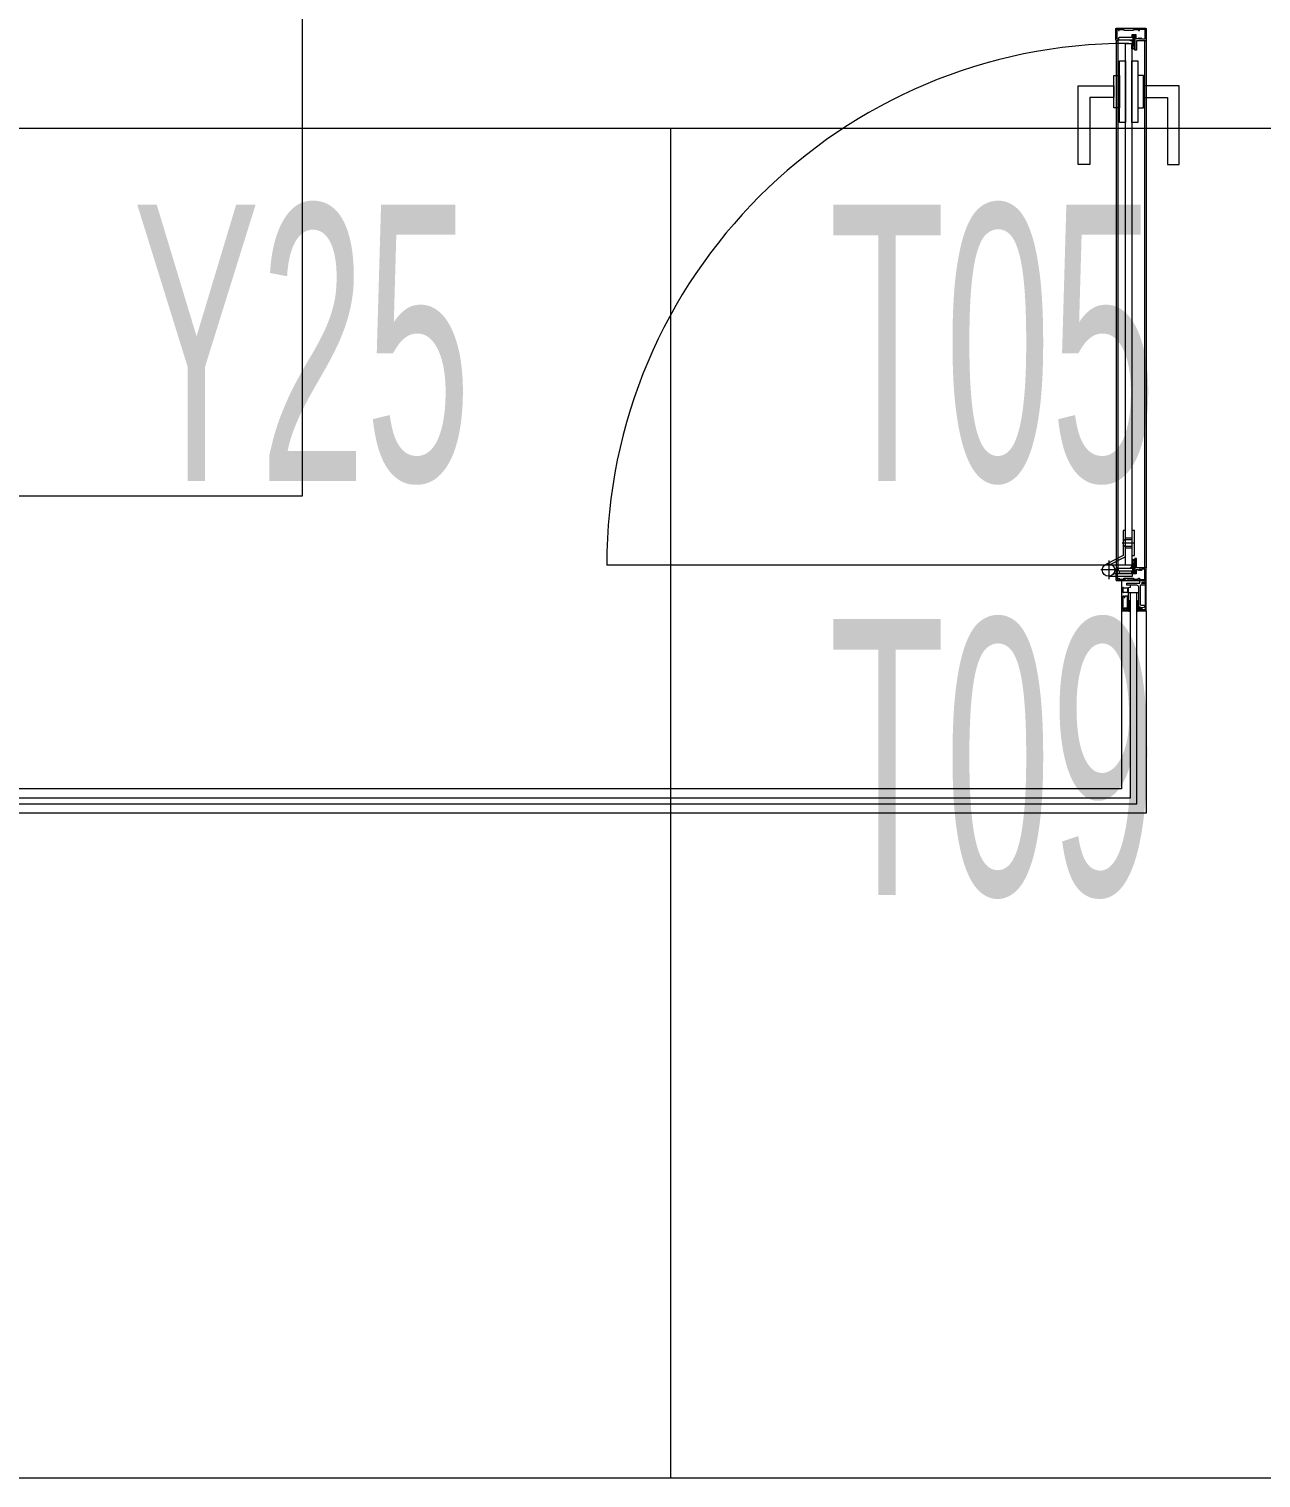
# Model space of a CAD drawing. Extents: x -9058 to 11890, y 0 to 4205.
# Drawn here: x 2113 to 2313.7, y 2562.6 to 2798.8 of the extents above; entities that cross this region are included whole.
import ezdxf
from ezdxf.enums import TextEntityAlignment as Align

# ---------------------------------------------------------------- set-up
doc = ezdxf.new("R2010")
doc.units = 0
doc.header["$MEASUREMENT"] = 0
doc.layers.get('0').update_dxf_attribs({"color": 9, "lineweight": 9})
for name, color, linetype, lineweight in [('40A', 9, 'Continuous', 9), ('M-TEFRIS2-015', 129, 'Continuous', 9), ('M-TEFRIS2-015 @ 10 (1)', 129, 'Continuous', 9), ('M-TEFRIS2-015 @ 10 (2)', 129, 'Continuous', 9), ('M-TEFRIS2-015 @ 20', 129, 'Continuous', 9)]:
    doc.layers.add(name, color=color, linetype=linetype, lineweight=lineweight)
doc.styles.add('Arial', font='arial.ttf', dxfattribs={"height": 2.5})
doc.styles.add('MuuM_TEXT-STANDART', font='ARIALN.TTF')

# ---------------------------------------------------------------- blocks, each defined once
blk = doc.blocks.new('g-kapı kolu-p')
for points in [[(11.85, 8.21), (-0.95, 8.21), (-0.95, 2.41), (0.95, 2.41), (0.95, 6.31), (11.85, 6.31), (11.85, 8.21)], [(11.85, -8.21), (-0.95, -8.21), (-0.95, -2.41), (0.95, -2.41), (0.95, -6.31), (11.85, -6.31), (11.85, -8.21)]]:
    blk.add_lwpolyline(points)
for points in [[(-2.65, 1.5), (2.65, 1.5), (2.65, 2.41), (-2.65, 2.41)], [(-5, 0.5), (5, 0.5), (5, 1.5), (-5, 1.5)], [(-5, -1.5), (5, -1.5), (5, -0.5), (-5, -0.5)], [(-2.65, -1.5), (2.65, -1.5), (2.65, -2.41), (-2.65, -2.41)]]:
    blk.add_lwpolyline(points, close=True)
blk = doc.blocks.new('0a_roomno2')
blk.add_lwpolyline([(30, -16), (0, -16), (0, 0), (30, 0)], close=True)
for points in [[(0, 0), (30, 0)], [(0, -5), (30, -5)], [(12, -5), (12, -16)], [(18, -5), (18, -16)], [(24, -5), (24, -16)], [(12, -10.5), (0, -10.5)]]:
    blk.add_lwpolyline(points)
at = {"layer": '40A'}
blk.add_lwpolyline([(0, 0), (30, 0)], dxfattribs=at)
at = {"style": 'MuuM_TEXT-STANDART', "width": 0.6}
blk.add_text('H:', height=2.25, dxfattribs=at).set_placement((0.525, -12.962), align=Align.MIDDLE_LEFT)
at = {"style": 'Arial'}
blk.add_attdef('ODANO', (0, 1.505), '', height=3, dxfattribs=at)
blk.add_attdef('MEKANADI', text='', height=3, dxfattribs=at).set_placement((0.525, -4.75), align=Align.BOTTOM_LEFT)
at = {"style": 'MuuM_TEXT-STANDART', "width": 0.6}
for tag, p in [('YER01', (15, -7)), ('TAVAN01', (20.625, -7)), ('DUVAR01', (26.25, -7)), ('YER02', (15, -10.375)), ('TAVAN02', (20.625, -10.375)), ('DUVAR02', (26.25, -10.375)), ('YER03', (15, -13.75)), ('TAVAN03', (20.625, -13.75)), ('DUVAR03', (26.25, -13.75))]:
    blk.add_attdef(tag, text='', height=2.25, dxfattribs=at).set_placement(p, align=Align.MIDDLE_CENTER)
at = {"style": 'MuuM_TEXT-STANDART'}
blk.add_attdef('M2', text='', height=2.25, dxfattribs=at).set_placement((1.323, -7.805), align=Align.MIDDLE_LEFT)
at = {"style": 'MuuM_TEXT-STANDART', "width": 0.6}
blk.add_attdef('TEMIZTAVANYUKSEKLIGI', text='', height=2.25, dxfattribs=at).set_placement((2.7, -13.162), align=Align.MIDDLE_LEFT)
blk = doc.blocks.new('*U682')
at = {"layer": 'M-TEFRIS2-015 @ 10 (1)'}
ref = blk.add_blockref('0a_roomno2', (1857.47, 2882.62), dxfattribs=dict(at, xscale=10, yscale=10, zscale=10))
ref.add_attrib('ODANO', ' PRS-ZK-12', (1857.47, 2900.17), dxfattribs={"layer": '0', "height": 30, "style": 'Arial'})
ref.add_attrib('MEKANADI', 'SER.DAN.ODASI', dxfattribs={"layer": '0', "height": 30, "style": 'Arial', "width": 0.8}).set_placement((1862.72, 2837.62), align=Align.BOTTOM_LEFT)
ref.add_attrib('M2', '##### m2', dxfattribs={"layer": '0', "height": 22.5, "style": 'MuuM_TEXT-STANDART', "width": 0.6}).set_placement((1862.72, 2809.5), align=Align.MIDDLE_LEFT)
ref.add_attrib('TEMIZTAVANYUKSEKLIGI', '2.80 m', dxfattribs={"layer": '0', "height": 22.5, "style": 'MuuM_TEXT-STANDART', "width": 0.6}).set_placement((1884.47, 2753.5), align=Align.MIDDLE_LEFT)
ref.add_attrib('YER01', 'Y25', dxfattribs={"layer": '0', "height": 22.5, "style": 'MuuM_TEXT-STANDART', "width": 0.6}).set_placement((2007.47, 2815.12), align=Align.MIDDLE_CENTER)
ref.add_attrib('TAVAN01', 'T05', dxfattribs={"layer": '0', "height": 22.5, "style": 'MuuM_TEXT-STANDART', "width": 0.6}).set_placement((2063.72, 2815.12), align=Align.MIDDLE_CENTER)
ref.add_attrib('DUVAR01', 'D07', dxfattribs={"layer": '0', "height": 22.5, "style": 'MuuM_TEXT-STANDART', "width": 0.6}).set_placement((2119.97, 2815.12), align=Align.MIDDLE_CENTER)
ref.add_attrib('TAVAN02', 'T09', dxfattribs={"layer": '0', "height": 22.5, "style": 'MuuM_TEXT-STANDART', "width": 0.6}).set_placement((2063.72, 2781.37), align=Align.MIDDLE_CENTER)
at = {"layer": 'M-TEFRIS2-015 @ 10 (2)'}
ref = blk.add_blockref('0a_roomno2', (1857.47, 2882.62), dxfattribs=dict(at, xscale=10, yscale=10, zscale=10))
ref.add_attrib('ODANO', ' PRS-ZK-12', (1857.47, 2900.17), dxfattribs={"layer": '0', "height": 30, "style": 'Arial'})
ref.add_attrib('MEKANADI', 'SER.DAN.ODASI', dxfattribs={"layer": '0', "height": 30, "style": 'Arial', "width": 0.8}).set_placement((1862.72, 2837.62), align=Align.BOTTOM_LEFT)
ref.add_attrib('M2', '##### m2', dxfattribs={"layer": '0', "height": 22.5, "style": 'MuuM_TEXT-STANDART', "width": 0.6}).set_placement((1862.72, 2809.5), align=Align.MIDDLE_LEFT)
ref.add_attrib('TEMIZTAVANYUKSEKLIGI', '2.80 m', dxfattribs={"layer": '0', "height": 22.5, "style": 'MuuM_TEXT-STANDART', "width": 0.6}).set_placement((1884.47, 2753.5), align=Align.MIDDLE_LEFT)
ref.add_attrib('YER01', 'Y25', dxfattribs={"layer": '0', "height": 22.5, "style": 'MuuM_TEXT-STANDART', "width": 0.6}).set_placement((2007.47, 2815.12), align=Align.MIDDLE_CENTER)
ref.add_attrib('TAVAN01', 'T05', dxfattribs={"layer": '0', "height": 22.5, "style": 'MuuM_TEXT-STANDART', "width": 0.6}).set_placement((2063.72, 2815.12), align=Align.MIDDLE_CENTER)
ref.add_attrib('DUVAR01', 'D07', dxfattribs={"layer": '0', "height": 22.5, "style": 'MuuM_TEXT-STANDART', "width": 0.6}).set_placement((2119.97, 2815.12), align=Align.MIDDLE_CENTER)
ref.add_attrib('TAVAN02', 'T09', dxfattribs={"layer": '0', "height": 22.5, "style": 'MuuM_TEXT-STANDART', "width": 0.6}).set_placement((2063.72, 2781.37), align=Align.MIDDLE_CENTER)
at = {"layer": 'M-TEFRIS2-015 @ 20'}
ref = blk.add_blockref('0a_roomno2', (1857.47, 2882.62), dxfattribs=dict(at, xscale=20, yscale=20, zscale=20))
ref.add_attrib('YER01', 'Y25', dxfattribs={"layer": '0', "height": 45, "style": 'MuuM_TEXT-STANDART', "width": 0.6}).set_placement((2157.47, 2747.62), align=Align.MIDDLE_CENTER)
ref.add_attrib('TAVAN01', 'T05', dxfattribs={"layer": '0', "height": 45, "style": 'MuuM_TEXT-STANDART', "width": 0.6}).set_placement((2269.97, 2747.62), align=Align.MIDDLE_CENTER)
ref.add_attrib('TAVAN02', 'T09', dxfattribs={"layer": '0', "height": 45, "style": 'MuuM_TEXT-STANDART', "width": 0.6}).set_placement((2269.97, 2680.12), align=Align.MIDDLE_CENTER)

msp = doc.modelspace()

# ---------------------------------------------------------------- hatches: boundary and pattern name
at = {"layer": 'M-TEFRIS2-015'}
h = msp.add_hatch(dxfattribs=at)
h.set_pattern_fill('NET', color=256, angle=225, style=0)
h.set_pattern_definition([(135, (11.79018, 3183.84549), (0.0883883476, 0.0883883476), []), (45, (11.79018, 3183.84549), (0.0883883476, -0.0883883476), [])])
h.paths.add_polyline_path([(2292.66, 2796.17), (2292.7, 2796.16), (2292.7, 2795.99, 1), (2292.75, 2795.99), (2292.75, 2796.82), (2292.51, 2796.82), (2292.48, 2796.83), (2292.45, 2796.86), (2292.43, 2796.9), (2292.43, 2796.93), (2292.8, 2796.93), (2292.8, 2796.96), (2292.94, 2796.96), (2292.99, 2797.02), (2292.99, 2797.23), (2292.8, 2797.08), (2292.8, 2797.17), (2293, 2797.37), (2293, 2797.46), (2292.82, 2797.29), (2292.8, 2797.28), (2292.8, 2797.39), (2292.92, 2797.56), (2292.95, 2797.59), (2292.98, 2797.6), (2293.01, 2797.62), (2293.07, 2797.64), (2292.81, 2797.64), (2292.8, 2797.59), (2292.8, 2797.68), (2293.04, 2797.68), (2293.09, 2797.67), (2293.12, 2797.66), (2293.14, 2797.64), (2293.14, 2795.43), (2293.09, 2795.43), (2292.85, 2795.52), (2292.81, 2795.52), (2292.75, 2795.48), (2292.7, 2795.48), (2292.66, 2795.52)])
h.paths.add_polyline_path([(2293.05, 2796.18), (2292.87, 2796.35), (2292.83, 2796.35), (2292.83, 2796.01), (2292.83, 2795.96), (2292.81, 2795.93), (2292.77, 2795.89), (2292.72, 2795.89), (2292.7, 2795.88), (2292.7, 2795.57, -0.292264), (2293.05, 2795.56)], flags=16)
h.paths.add_polyline_path([(2293.01, 2796.38), (2293.01, 2796.49), (2292.93, 2796.43)], flags=16)
h.paths.add_polyline_path([(2292.9, 2796.46), (2293, 2796.59), (2293, 2796.82), (2292.84, 2796.82), (2292.84, 2796.49)], flags=16)
h.paths.add_polyline_path([(2293.03, 2796.52), (2293.13, 2796.61), (2293.03, 2796.61)], flags=16)
h = msp.add_hatch(dxfattribs=at)
h.set_pattern_fill('NET', color=256, angle=225, style=0)
h.set_pattern_definition([(225, (1731.6504, 6462.60396), (0.0883883476, -0.0883883476), []), (315, (1731.6504, 6462.60396), (0.0883883476, 0.0883883476), [])])
h.paths.add_polyline_path([(2292.56, 2710.99), (2292.48, 2710.99), (2292.46, 2710.97), (2292.43, 2710.95), (2292.41, 2710.92), (2292.4, 2710.88), (2292.4, 2710.87), (2292.8, 2710.87), (2292.8, 2710.84), (2292.94, 2710.84), (2292.99, 2710.78), (2292.99, 2710.57), (2292.8, 2710.72), (2292.8, 2710.63), (2293, 2710.43), (2293, 2710.34), (2292.82, 2710.52), (2292.8, 2710.52), (2292.8, 2710.42), (2292.92, 2710.24), (2292.95, 2710.22), (2292.98, 2710.2), (2293.01, 2710.19), (2293.07, 2710.16), (2292.81, 2710.16), (2292.8, 2710.22), (2292.8, 2710.13), (2293.04, 2710.13), (2293.09, 2710.13), (2293.12, 2710.14), (2293.14, 2710.16), (2293.14, 2712.37), (2293.09, 2712.37), (2292.85, 2712.28), (2292.81, 2712.28), (2292.75, 2712.32), (2292.7, 2712.32), (2292.66, 2712.29), (2292.66, 2711.63), (2292.7, 2711.64), (2292.7, 2711.81, -1), (2292.75, 2711.81)])
h.paths.add_polyline_path([(2292.68, 2710.95), (2292.71, 2710.96), (2292.73, 2710.98), (2292.75, 2711.01), (2292.75, 2711.05), (2292.78, 2711.85), (2292.79, 2711.83), (2292.79, 2711.45), (2292.81, 2711.44), (2292.83, 2711.42), (2292.84, 2711.41), (2292.84, 2711.38), (2292.84, 2711.36), (2292.83, 2711.34), (2292.81, 2711.33), (2292.81, 2710.98), (2292.61, 2710.89), (2292.57, 2710.89), (2292.57, 2710.95)], flags=16)
h.paths.add_polyline_path([(2292.84, 2711.31), (2293, 2711.41), (2293, 2710.98), (2292.84, 2710.98)], flags=16)
h.paths.add_polyline_path([(2292.83, 2711.45), (2292.83, 2711.79), (2292.83, 2711.84), (2292.85, 2712.18, 0.166992), (2293.05, 2712.24), (2293.05, 2711.62), (2292.87, 2711.45)], flags=16)
h.paths.add_polyline_path([(2292.72, 2711.92), (2292.7, 2711.92), (2292.7, 2712.23, 0.10606), (2292.83, 2712.19), (2292.77, 2711.91)], flags=16)

# ---------------------------------------------------------------- linework, layer by layer
for p, q in [((2290.07, 2796.85), (2290.07, 2710.95)), ((2290.38, 2796.85), (2290.38, 2710.95)), ((2294.73, 2796.85), (2294.73, 2710.95)), ((2294.95, 2796.85), (2294.95, 2710.95)), ((2291.19, 2708.89), (2290.95, 2708.89)), ((2290.95, 2708.89), (2290.95, 2703.93)), ((2291.62, 2709.01), (2291.19, 2709.01)), ((2291.19, 2709.01), (2291.19, 2708.89)), ((2291.62, 2708.83), (2291.62, 2709.01)), ((2293.27, 2708.83), (2291.62, 2708.83)), ((2291.95, 2709.01), (2291.86, 2708.92)), ((2291.86, 2708.83), (2291.86, 2709.01)), ((2291.86, 2709.01), (2292.93, 2709.01)), ((2291.91, 2708.83), (2291.86, 2708.88)), ((2292.09, 2708.83), (2291.91, 2709.01)), ((2292.13, 2709.01), (2291.95, 2708.83)), ((2292.26, 2708.83), (2292.08, 2709.01)), ((2292.31, 2709.01), (2292.13, 2708.83)), ((2292.44, 2708.83), (2292.26, 2709.01)), ((2292.48, 2709.01), (2292.3, 2708.83)), ((2292.62, 2708.83), (2292.44, 2709.01)), ((2292.66, 2709.01), (2292.48, 2708.83)), ((2292.79, 2708.83), (2292.61, 2709.01)), ((2292.84, 2709.01), (2292.66, 2708.83)), ((2292.93, 2708.87), (2292.79, 2709.01)), ((2292.93, 2708.93), (2292.83, 2708.83)), ((2292.93, 2708.83), (2292.93, 2709.01)), ((2293.4, 2709.01), (2293.27, 2709.01)), ((2293.27, 2709.01), (2293.27, 2708.83)), ((2293.4, 2708.83), (2293.4, 2709.01)), ((2293.93, 2708.83), (2293.4, 2708.83)), ((2293.93, 2708.43), (2293.93, 2708.83)), ((2294.95, 2708.9), (2294.8, 2708.9)), ((2294.8, 2708.9), (2294.8, 2708.56)), ((2294.95, 2703.94), (2294.95, 2708.9)), ((2291.23, 2707.73), (2291.15, 2707.73)), ((2291.15, 2707.73), (2291.15, 2706.93)), ((2291.15, 2706.93), (2291.29, 2706.93)), ((2291.38, 2706.34), (2291.15, 2706.34)), ((2291.15, 2706.34), (2291.15, 2704.14)), ((2291.27, 2707.66), (2291.23, 2707.73)), ((2291.97, 2707.66), (2291.27, 2707.66)), ((2291.29, 2706.93), (2291.34, 2706.98)), ((2291.34, 2706.98), (2291.97, 2706.98)), ((2291.38, 2706.18), (2291.38, 2706.34)), ((2291.92, 2706.34), (2291.51, 2706.34)), ((2291.51, 2706.34), (2291.51, 2706.18)), ((2291.81, 2708.11), (2291.81, 2708.43)), ((2291.81, 2708.43), (2293.93, 2708.43)), ((2292.41, 2708.11), (2291.81, 2708.11)), ((2291.92, 2704.44), (2291.92, 2706.34)), ((2291.97, 2706.98), (2291.97, 2707.66)), ((2292.12, 2707.74), (2292.41, 2707.81)), ((2292.12, 2704.49), (2292.12, 2707.74)), ((2292.12, 2706.93), (2293.76, 2706.93)), ((2292.41, 2707.81), (2292.41, 2708.11)), ((2293.43, 2708.11), (2292.41, 2708.11)), ((2292.45, 2673.45), (2292.45, 2706.93)), ((2293.45, 2672.45), (2293.45, 2706.93)), ((2293.76, 2704.52), (2293.76, 2707.78)), ((2294.07, 2704.94), (2294.07, 2708.19)), ((2294.07, 2708.19), (2294.8, 2708.19)), ((2294.8, 2708.56), (2294.33, 2708.56)), ((2294.45, 2708.44), (2294.8, 2708.44)), ((2294.8, 2708.44), (2294.8, 2704.13)), ((2290.95, 2703.94), (2290.95, 2674.95)), ((2290.95, 2703.93), (2292.07, 2703.93)), ((2291.15, 2704.14), (2291.38, 2704.14)), ((2291.38, 2704.14), (2291.38, 2704.44)), ((2291.38, 2704.44), (2291.92, 2704.44)), ((2291.52, 2704.02), (2291.52, 2704.3)), ((2291.52, 2704.3), (2292.07, 2704.3)), ((2291.89, 2704.02), (2291.52, 2704.02)), ((2292.27, 2703.84), (2291.79, 2704.31)), ((2291.94, 2704.3), (2291.79, 2704.15)), ((2291.79, 2704.3), (2291.79, 2704.03)), ((2291.9, 2704.03), (2291.79, 2704.14)), ((2292.26, 2704.44), (2291.84, 2704.03)), ((2292.07, 2704.03), (2291.89, 2704.07)), ((2291.89, 2704.07), (2291.89, 2704.02)), ((2292.25, 2704.03), (2291.98, 2704.3)), ((2292.19, 2704.2), (2292.02, 2704.03)), ((2292.07, 2704.45), (2292.12, 2704.49)), ((2292.07, 2704.3), (2292.07, 2704.45)), ((2292.19, 2704.27), (2292.07, 2704.39)), ((2292.07, 2703.93), (2292.07, 2704.03)), ((2292.07, 2703.93), (2292.43, 2703.76)), ((2292.2, 2704.03), (2292.09, 2703.92)), ((2292.39, 2705.56), (2292.12, 2705.29)), ((2292.21, 2705.56), (2292.12, 2705.46)), ((2292.45, 2705.56), (2292.12, 2705.56)), ((2292.43, 2705.16), (2292.12, 2705.48)), ((2292.43, 2705.43), (2292.12, 2705.11)), ((2292.43, 2704.99), (2292.12, 2705.3)), ((2292.43, 2705.25), (2292.12, 2704.93)), ((2292.43, 2704.81), (2292.12, 2705.12)), ((2292.43, 2705.07), (2292.12, 2704.76)), ((2292.43, 2704.63), (2292.12, 2704.95)), ((2292.43, 2704.89), (2292.12, 2704.58)), ((2292.36, 2704.52), (2292.12, 2704.77)), ((2292.18, 2704.52), (2292.12, 2704.59)), ((2292.12, 2704.52), (2292.12, 2704.52)), ((2292.12, 2704.52), (2292.45, 2704.52)), ((2292.27, 2704.37), (2292.19, 2704.44)), ((2292.19, 2704.34), (2292.19, 2704.15)), ((2292.29, 2704.12), (2292.2, 2704.03)), ((2292.2, 2704.03), (2292.39, 2703.87)), ((2292.43, 2705.34), (2292.21, 2705.56)), ((2292.29, 2703.95), (2292.21, 2703.86)), ((2292.43, 2704.72), (2292.24, 2704.52)), ((2292.39, 2704.07), (2292.33, 2704.13)), ((2292.39, 2704.39), (2292.34, 2704.35)), ((2292.43, 2705.52), (2292.39, 2705.56)), ((2292.43, 2704.26), (2292.39, 2704.22)), ((2292.43, 2704.2), (2292.4, 2704.24)), ((2292.43, 2704.54), (2292.41, 2704.52)), ((2293.45, 2705.56), (2293.76, 2705.56)), ((2294.05, 2704.52), (2293.45, 2704.52)), ((2293.66, 2705.56), (2293.47, 2705.37)), ((2293.48, 2705.56), (2293.47, 2705.55)), ((2293.76, 2705.21), (2293.47, 2705.5)), ((2293.76, 2705.49), (2293.47, 2705.2)), ((2293.76, 2705.04), (2293.47, 2705.33)), ((2293.76, 2705.31), (2293.47, 2705.02)), ((2293.76, 2704.86), (2293.47, 2705.15)), ((2293.76, 2705.13), (2293.47, 2704.84)), ((2293.76, 2704.68), (2293.47, 2704.97)), ((2293.76, 2704.96), (2293.47, 2704.67)), ((2293.74, 2704.52), (2293.47, 2704.8)), ((2293.57, 2704.52), (2293.47, 2704.62)), ((2293.51, 2704.28), (2293.47, 2704.24)), ((2293.67, 2704.03), (2293.47, 2704.22)), ((2293.84, 2703.94), (2293.47, 2703.76)), ((2293.54, 2704.33), (2293.49, 2704.38)), ((2293.55, 2704.15), (2293.49, 2704.09)), ((2293.76, 2704.78), (2293.51, 2704.52)), ((2293.71, 2704.03), (2293.51, 2703.87)), ((2294.08, 2704.32), (2293.57, 2703.81)), ((2293.76, 2705.39), (2293.59, 2705.56)), ((2293.67, 2703.85), (2293.59, 2703.93)), ((2293.67, 2704.44), (2293.6, 2704.36)), ((2293.7, 2704.35), (2293.61, 2704.44)), ((2293.9, 2704.31), (2293.62, 2704.03)), ((2293.76, 2704.6), (2293.68, 2704.52)), ((2293.79, 2703.91), (2293.68, 2704.01)), ((2293.81, 2704.4), (2293.71, 2704.3)), ((2293.98, 2704.06), (2293.71, 2704.34)), ((2293.71, 2704.34), (2293.71, 2704.15)), ((2293.85, 2704.02), (2293.71, 2704.16)), ((2294.05, 2704.49), (2293.83, 2704.39)), ((2293.83, 2704.39), (2293.83, 2704.33)), ((2293.83, 2704.33), (2293.94, 2704.3)), ((2293.99, 2704.07), (2293.83, 2704.02)), ((2293.83, 2704.02), (2293.84, 2703.94)), ((2293.84, 2703.94), (2294.95, 2703.94)), ((2294.11, 2704.11), (2293.92, 2704.3)), ((2293.94, 2704.3), (2293.99, 2704.3)), ((2293.99, 2704.3), (2293.99, 2704.32)), ((2293.99, 2704.32), (2294.24, 2704.32)), ((2294.11, 2704.17), (2293.99, 2704.05)), ((2293.99, 2704.03), (2293.99, 2704.07)), ((2294.02, 2704.03), (2293.99, 2704.06)), ((2294.24, 2704.03), (2293.99, 2704.03)), ((2294.05, 2704.41), (2294.63, 2704.52)), ((2294.05, 2704.49), (2294.05, 2704.52)), ((2294.05, 2704.41), (2294.05, 2704.49)), ((2294.34, 2704.41), (2294.05, 2704.41)), ((2294.11, 2704.29), (2294.09, 2704.32)), ((2294.11, 2704.32), (2294.11, 2704.03)), ((2294.63, 2704.84), (2294.18, 2704.84)), ((2294.24, 2704.32), (2294.24, 2704.03)), ((2294.34, 2704.09), (2294.34, 2704.41)), ((2294.79, 2704.09), (2294.34, 2704.09)), ((2294.8, 2704.13), (2294.84, 2704.13)), ((2294.95, 2703.94), (2294.95, 2670.95)), ((2292.39, 2703.87), (2292.33, 2703.81)), ((2292.39, 2703.87), (2292.43, 2703.87)), ((2292.43, 2703.85), (2292.41, 2703.87)), ((2293.55, 2703.8), (2293.47, 2703.87)), ((2293.51, 2703.87), (2293.47, 2703.87)), ((1968.01, 2673.45), (2292.45, 2673.45)), ((2290.95, 2674.95), (1971.02, 2674.95)), ((2293.45, 2672.45), (1968.01, 2672.45)), ((2294.95, 2670.95), (1971, 2670.95))]:
    msp.add_line(p, q, dxfattribs=at)
for points in [[(2292.8, 2796.93), (2290.38, 2796.93), (2290.38, 2796.85), (2290.22, 2796.85, -0.414214), (2290.06, 2797.01), (2290.06, 2798.82, -0.414214), (2290.14, 2798.9), (2294.87, 2798.9, -0.414214), (2294.95, 2798.82), (2294.95, 2796.85), (2294.76, 2796.85), (2294.73, 2796.85), (2294.73, 2796.85), (2294.73, 2796.85), (2294.73, 2796.85), (2294.73, 2796.85), (2293.4, 2796.85)], [(2292.8, 2797.39), (2292.92, 2797.56), (2292.95, 2797.59), (2292.98, 2797.6), (2293.01, 2797.62), (2293.07, 2797.64), (2292.81, 2797.64), (2292.8, 2797.59), (2292.8, 2797.68), (2293.04, 2797.68), (2293.09, 2797.67), (2293.12, 2797.66), (2293.14, 2797.64), (2293.14, 2795.43), (2293.09, 2795.43), (2292.85, 2795.52), (2292.81, 2795.52), (2292.75, 2795.48), (2292.7, 2795.48), (2292.66, 2795.52), (2292.66, 2796.17), (2292.7, 2796.16), (2292.7, 2795.99, 1), (2292.75, 2795.99, 1)], [(2293.05, 2795.56), (2293.05, 2796.18), (2292.87, 2796.35), (2292.83, 2796.35), (2292.83, 2796.01), (2292.83, 2795.96), (2292.81, 2795.93), (2292.77, 2795.89), (2292.72, 2795.89), (2292.7, 2795.88), (2292.7, 2795.57, 1)], [(2292.8, 2710.87), (2290.38, 2710.87), (2290.38, 2710.96), (2290.22, 2710.96, 0.414214), (2290.06, 2710.79), (2290.06, 2708.98, 0.414214), (2290.14, 2708.9), (2294.87, 2708.9, 0.414214), (2294.95, 2708.98), (2294.95, 2710.95), (2294.76, 2710.95), (2294.73, 2710.95), (2294.73, 2710.95), (2294.73, 2710.95), (2294.73, 2710.95), (2294.73, 2710.95), (2293.4, 2710.95)], [(2292.8, 2710.42), (2292.92, 2710.24), (2292.95, 2710.22), (2292.98, 2710.2), (2293.01, 2710.19), (2293.07, 2710.16), (2292.81, 2710.16), (2292.8, 2710.22), (2292.8, 2710.13), (2293.04, 2710.13), (2293.09, 2710.13), (2293.12, 2710.14), (2293.14, 2710.16), (2293.14, 2712.37), (2293.09, 2712.37), (2292.85, 2712.28), (2292.81, 2712.28), (2292.75, 2712.32), (2292.7, 2712.32), (2292.66, 2712.29), (2292.66, 2711.63), (2292.7, 2711.64), (2292.7, 2711.81, -1), (2292.75, 2711.81, -1)]]:
    msp.add_lwpolyline(points, format="xyb", dxfattribs=at)
for points in [[(2290.23, 2797.08), (2290.23, 2798.74), (2290.47, 2798.74), (2290.47, 2798.52), (2290.58, 2798.52), (2290.58, 2798.68), (2291.34, 2798.68), (2291.34, 2798.55), (2292.91, 2798.55), (2292.91, 2798.68), (2293.73, 2798.68), (2293.73, 2798.54), (2293.88, 2798.54), (2293.88, 2798.74), (2294.75, 2798.74), (2294.75, 2797.08), (2294.22, 2797.08), (2294.22, 2797.28), (2294.08, 2797.28), (2294.08, 2797.08), (2293.88, 2797.08), (2293.88, 2797.29), (2293.74, 2797.29), (2293.74, 2797.16), (2293.35, 2797.16), (2293.35, 2797.84), (2292.63, 2797.84), (2292.63, 2797.4), (2290.58, 2797.4), (2290.47, 2797.34), (2290.47, 2797.08), (2290.23, 2797.08)], [(2291.62, 2711.49), (2291.62, 2796.32), (2291.72, 2796.42), (2292.56, 2796.42), (2292.66, 2796.32), (2292.66, 2711.49), (2292.66, 2711.49), (2292.56, 2711.38), (2291.72, 2711.38), (2291.62, 2711.49)], [(2292.75, 2795.99), (2292.75, 2796.82), (2292.51, 2796.82), (2292.48, 2796.83), (2292.45, 2796.86), (2292.43, 2796.9), (2292.43, 2796.93)], [(2293.4, 2796.85), (2293.4, 2795.31), (2293.14, 2795.31), (2293.14, 2797.68), (2292.8, 2797.68), (2292.8, 2796.93)], [(2292.8, 2797.28), (2292.82, 2797.29), (2293, 2797.46), (2293, 2797.37), (2292.8, 2797.17)], [(2292.8, 2797.08), (2292.99, 2797.23), (2292.99, 2797.02), (2292.94, 2796.96), (2292.8, 2796.96)], [(2293.01, 2796.49), (2292.93, 2796.43), (2293.01, 2796.38), (2293.01, 2796.49)], [(2291.62, 2717.04), (2291.23, 2717.04), (2291.23, 2712.97)], [(2291.62, 2715.86), (2292.66, 2715.86)], [(2292.66, 2712.96), (2293.05, 2712.96), (2293.05, 2717.04)], [(2293.05, 2717.04), (2292.66, 2717.04)], [(2291.07, 2715.03), (2293.05, 2715.03)], [(2291.23, 2715.66), (2291.53, 2715.39), (2291.62, 2715.39)], [(2291.23, 2714.4), (2291.53, 2714.67), (2291.62, 2714.67)], [(2291.62, 2715.57), (2292.66, 2715.57)], [(2291.62, 2714.49), (2292.66, 2714.49)], [(2291.62, 2714.2), (2292.66, 2714.2)], [(2292.14, 2711.38), (2207.14, 2711.38)], [(2291.23, 2712.97), (2288.52, 2711.57)], [(2288.87, 2712.12), (2288.87, 2709.1)], [(2291.62, 2712.74), (2289.28, 2711.53)], [(2292.75, 2711.81), (2292.56, 2710.99), (2292.48, 2710.99), (2292.46, 2710.97), (2292.43, 2710.95), (2292.41, 2710.92), (2292.4, 2710.88), (2292.4, 2710.87)], [(2292.77, 2711.91), (2292.72, 2711.92), (2292.7, 2711.92), (2292.7, 2712.23)], [(2292.77, 2711.91), (2292.83, 2712.19), (2292.83, 2712.19)], [(2293.4, 2710.95), (2293.4, 2712.49), (2293.14, 2712.49), (2293.14, 2710.13), (2292.8, 2710.13), (2292.8, 2710.87)], [(2293.05, 2712.24), (2293.05, 2711.62), (2292.87, 2711.45), (2292.83, 2711.45), (2292.83, 2711.79), (2292.83, 2711.84)], [(2292.85, 2712.18), (2292.85, 2712.18), (2292.83, 2711.84)], [(2290.36, 2710.61), (2287.6, 2710.61)], [(2288.87, 2709.59), (2290.06, 2709.59)], [(2290.06, 2709.96), (2289.64, 2709.96)], [(2290.23, 2710.72), (2290.23, 2709.06), (2290.47, 2709.06), (2290.47, 2709.28), (2290.58, 2709.28), (2290.58, 2709.12), (2291.34, 2709.12), (2291.34, 2709.25), (2292.91, 2709.25), (2292.91, 2709.12), (2293.73, 2709.12), (2293.73, 2709.26), (2293.88, 2709.26), (2293.88, 2709.06), (2294.74, 2709.06), (2294.74, 2710.72), (2294.22, 2710.72), (2294.22, 2710.52), (2294.08, 2710.52), (2294.08, 2710.72), (2293.88, 2710.72), (2293.88, 2710.52), (2293.74, 2710.52), (2293.74, 2710.64), (2293.35, 2710.64), (2293.35, 2709.96), (2292.63, 2709.96), (2292.63, 2710.4), (2290.58, 2710.4), (2290.47, 2710.47), (2290.47, 2710.72), (2290.23, 2710.72)], [(2290.23, 2709.59), (2292.75, 2709.59), (2292.75, 2709.96)], [(2292.63, 2709.96), (2290.23, 2709.96)], [(2290.58, 2710.4), (2290.58, 2709.96)], [(2290.58, 2710.07), (2292.63, 2710.07)], [(2292.8, 2710.72), (2292.99, 2710.57), (2292.99, 2710.78), (2292.94, 2710.84), (2292.8, 2710.84)], [(2292.8, 2710.52), (2292.82, 2710.52), (2293, 2710.34), (2293, 2710.43), (2292.8, 2710.63)]]:
    msp.add_lwpolyline(points, dxfattribs=at)
for points in [[(2293, 2796.82), (2292.84, 2796.82), (2292.84, 2796.49), (2292.9, 2796.46), (2293, 2796.59)], [(2293.03, 2796.52), (2293.03, 2796.61), (2293.13, 2796.61)], [(2292.57, 2710.89), (2292.57, 2710.95), (2292.68, 2710.95), (2292.71, 2710.96), (2292.73, 2710.98), (2292.75, 2711.01), (2292.75, 2711.05), (2292.78, 2711.85), (2292.79, 2711.83), (2292.79, 2711.45), (2292.81, 2711.44), (2292.83, 2711.42), (2292.84, 2711.41), (2292.84, 2711.38), (2292.84, 2711.36), (2292.83, 2711.34), (2292.81, 2711.33), (2292.81, 2710.98), (2292.61, 2710.89)], [(2293, 2710.98), (2292.84, 2710.98), (2292.84, 2711.31), (2293, 2711.41), (2293, 2711.41)]]:
    msp.add_lwpolyline(points, close=True, dxfattribs=at)
msp.add_circle((2288.85, 2710.61), 1.02, dxfattribs=at)
for centre, radius, start, end in [((2292.14, 2711.38), 85.04, 90, 180), ((2292.87, 2795.3), 0.322, 55.9351, 121.1021), ((2292.87, 2712.51), 0.322, 238.8979, 263.1144), ((2292.87, 2712.51), 0.322, 266.143, 304.0649), ((2293.43, 2707.78), 0.327, 0, 90), ((2294.33, 2708.46), 0.103, 90, 270), ((2294.33, 2708.49), 0.131, 270, 337.9314), ((2291.44, 2706.18), 0.0618, 180, 0), ((2292.23, 2704.17), 0.273, 35.9738, 126.4289), ((2292.27, 2704.24), 0.125, 229.5402, 130.4598), ((2292.25, 2704.28), 0.253, 258.6676, 324.1258), ((2293.67, 2704.17), 0.273, 53.5711, 144.0262), ((2293.66, 2704.28), 0.253, 215.8742, 281.3324), ((2293.63, 2704.24), 0.125, 49.5402, 310.4598), ((2294.18, 2704.94), 0.102, 180, 270), ((2294.6, 2704.68), 0.16, 281.2664, 80.471), ((2294.83, 2704.08), 0.0407, 165.0269, 288.2009), ((2294.81, 2704.08), 0.0494, 306.9787, 64.278)]:
    msp.add_arc(centre, radius, start, end, dxfattribs=at)

# ---------------------------------------------------------------- block references
at = {"layer": 'M-TEFRIS2-015', "color": 6}
msp.add_blockref('*U682', (0, 0), dxfattribs=at)
at = {"layer": 'M-TEFRIS2-015', "xscale": -1, "rotation": 90}
msp.add_blockref('g-kapı kolu-p', (2292.12, 2788.55), dxfattribs=at)

doc.saveas('drawing.dxf')
